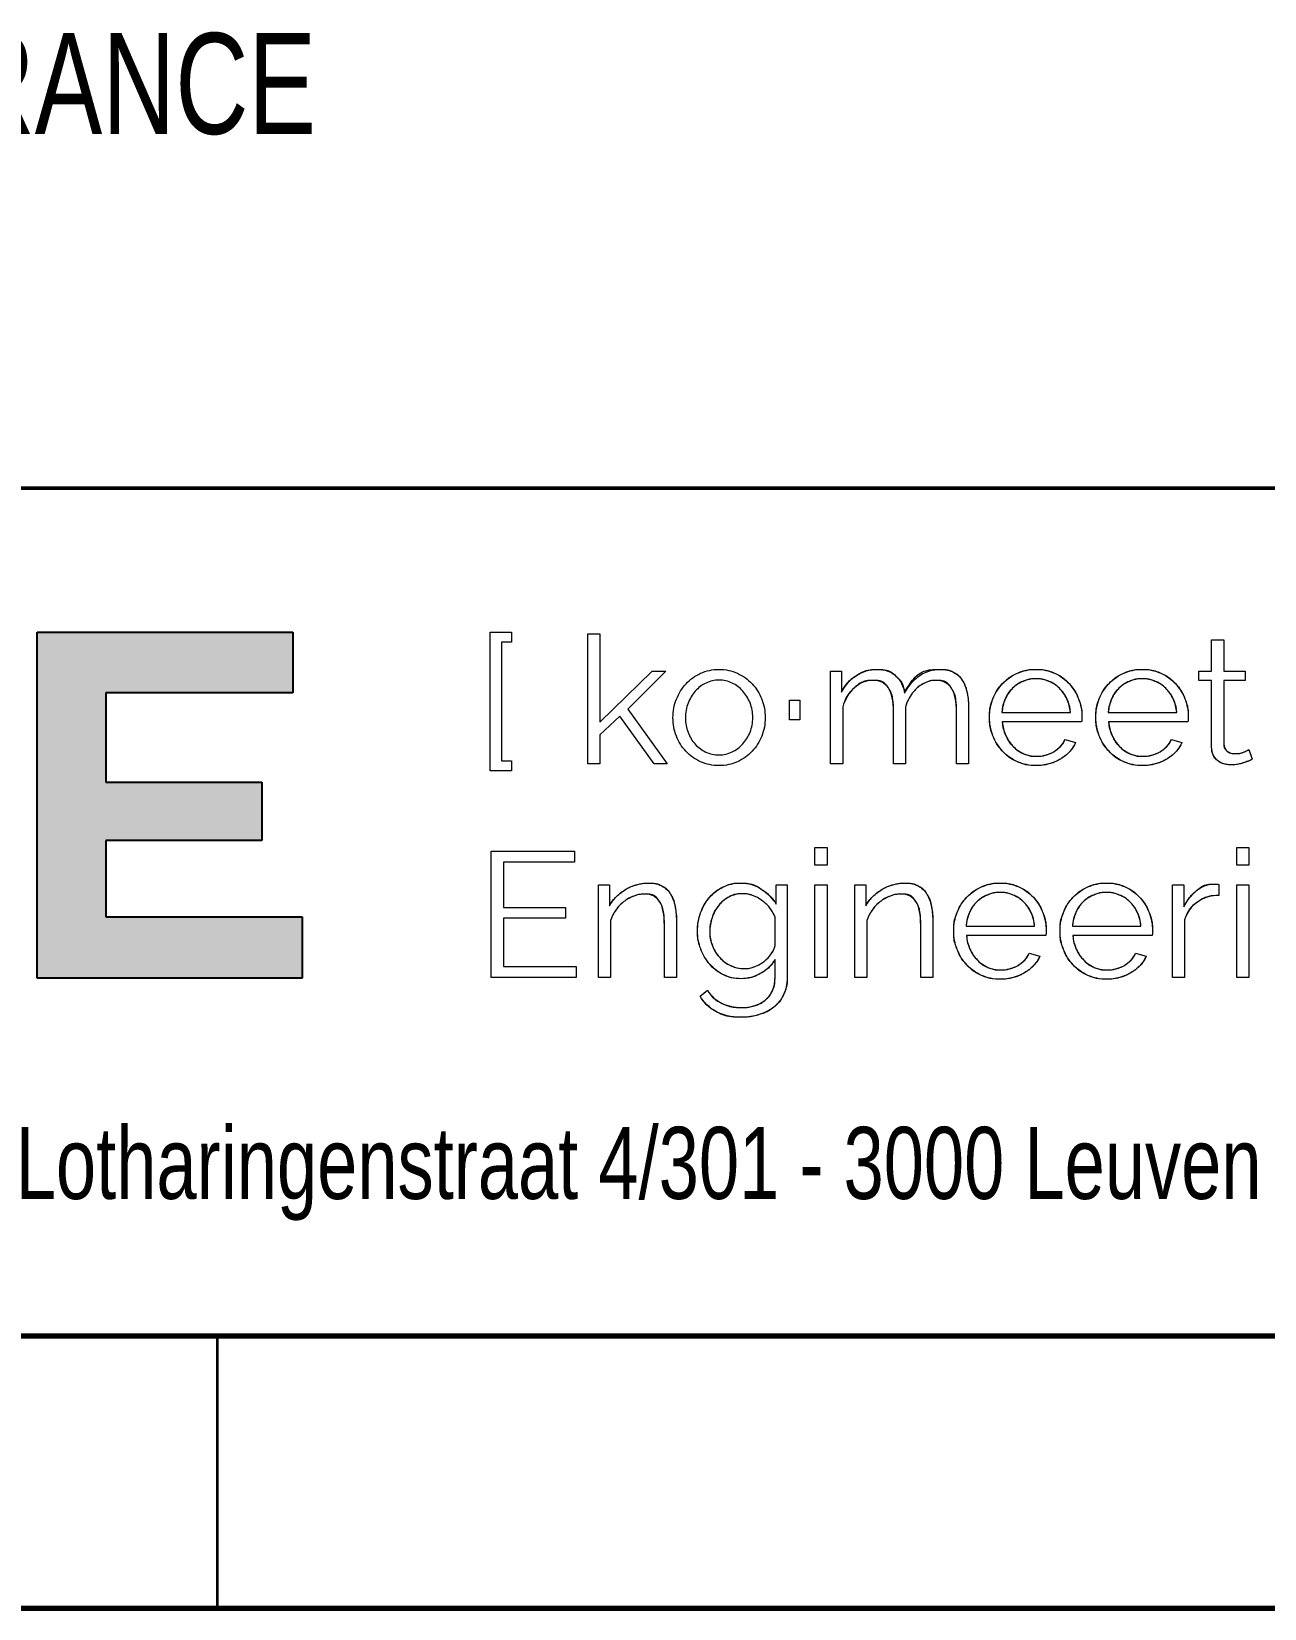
# Model space of a CAD drawing. Header units: millimetres. Extents: x 15 to 415, y 5 to 292.
# Drawn here: x 261.59 to 284.22, y 5 to 33.96 of the extents above; entities that cross this region are included whole.
import ezdxf

# ---------------------------------------------------------------- set-up
doc = ezdxf.new("R2010")
doc.units = ezdxf.units.MM
doc.layers.add('FORMAT', color=7, linetype='Continuous')
doc.layers.add('LOGO3', color=8, linetype='Continuous')
doc.styles.add('SLDTEXTSTYLE0', font='TXT', dxfattribs={"width": 0.75})

# ---------------------------------------------------------------- blocks, each defined once
blk = doc.blocks.new('logo tagline')
at = {"color": 250, "linetype": 'Continuous', "lineweight": 18, "true_color": 0x191924}
for p, q in [((0, 532), (0, 832)), ((0, 832), (45.8, 832)), ((0, 532), (0, 832)), ((0, 832), (45.8, 832)), ((45.8, 832), (45.8, 810.1)), ((45.8, 832), (45.8, 810.1)), ((210.8, 547.4), (210.8, 828.2)), ((210.8, 828.2), (237, 828.2)), ((210.8, 547.4), (210.8, 828.2)), ((210.8, 828.2), (237, 828.2)), ((237, 828.2), (237, 637.4)), ((237, 828.2), (237, 637.4)), ((45.8, 810.1), (24.6, 810.1)), ((24.6, 810.1), (24.6, 553.9)), ((45.8, 810.1), (24.6, 810.1)), ((24.6, 810.1), (24.6, 553.9)), ((1557.9, 747.8), (1557.9, 815.5)), ((1557.9, 815.5), (1584, 815.5)), ((1557.9, 747.8), (1557.9, 815.5)), ((1557.9, 815.5), (1584, 815.5)), ((1584, 815.5), (1584, 747.8)), ((1584, 815.5), (1584, 747.8)), ((237, 637.4), (349.7, 747.4)), ((237, 637.4), (349.7, 747.4)), ((379.3, 747.4), (297.4, 665.5)), ((379.3, 747.4), (297.4, 665.5)), ((349.7, 747.4), (379.3, 747.4)), ((349.7, 747.4), (379.3, 747.4)), ((735.1, 547.4), (735.1, 747.8)), ((735.1, 747.8), (758.9, 747.8)), ((735.1, 547.4), (735.1, 747.8)), ((735.1, 747.8), (758.9, 747.8)), ((758.9, 747.8), (758.9, 702.4)), ((758.9, 747.8), (758.9, 702.4)), ((1530.2, 727), (1530.2, 747.8)), ((1530.2, 747.8), (1557.9, 747.8)), ((1530.2, 727), (1530.2, 747.8)), ((1530.2, 747.8), (1557.9, 747.8)), ((1557.9, 727), (1530.2, 727)), ((1557.9, 727), (1530.2, 727)), ((1557.9, 583.5), (1557.9, 727)), ((1557.9, 583.5), (1557.9, 727)), ((1584, 747.8), (1630.2, 747.8)), ((1584, 747.8), (1630.2, 747.8)), ((1630.2, 727), (1584, 727)), ((1584, 727), (1584, 590.8)), ((1630.2, 727), (1584, 727)), ((1584, 727), (1584, 590.8)), ((1630.2, 747.8), (1630.2, 727)), ((1630.2, 747.8), (1630.2, 727)), ((646.6, 642), (646.6, 685.1)), ((646.6, 685.1), (668.9, 685.1)), ((646.6, 642), (646.6, 685.1)), ((646.6, 685.1), (668.9, 685.1)), ((668.9, 685.1), (668.9, 642)), ((668.9, 685.1), (668.9, 642)), ((280.1, 650.1), (237, 610.1)), ((280.1, 650.1), (237, 610.1)), ((353.9, 547.4), (280.1, 650.1)), ((353.9, 547.4), (280.1, 650.1)), ((297.4, 665.5), (382.4, 547.4)), ((297.4, 665.5), (382.4, 547.4)), ((761.2, 670.1), (761.2, 547.4)), ((761.2, 670.1), (761.2, 547.4)), ((870.9, 547.4), (870.9, 659.3)), ((870.9, 547.4), (870.9, 659.3)), ((897, 669.7), (897, 547.4)), ((897, 669.7), (897, 547.4)), ((1007, 547.4), (1007, 659.3)), ((1007, 547.4), (1007, 659.3)), ((1033.2, 664.7), (1033.2, 547.4)), ((1033.2, 664.7), (1033.2, 547.4)), ((1105.1, 658.2), (1252.8, 658.2)), ((1105.1, 658.2), (1252.8, 658.2)), ((1334.7, 658.2), (1482.5, 658.2)), ((1334.7, 658.2), (1482.5, 658.2)), ((668.9, 642), (646.6, 642)), ((668.9, 642), (646.6, 642)), ((1277.1, 638.1), (1105.9, 638.1)), ((1277.1, 638.1), (1105.9, 638.1)), ((1506.7, 638.1), (1335.5, 638.1)), ((1506.7, 638.1), (1335.5, 638.1)), ((237, 610.1), (237, 547.4)), ((237, 610.1), (237, 547.4)), ((1241.3, 599.7), (1264, 593.5)), ((1241.3, 599.7), (1264, 593.5)), ((1470.9, 599.7), (1493.6, 593.5)), ((1470.9, 599.7), (1493.6, 593.5)), ((24.6, 553.9), (45.8, 553.9)), ((24.6, 553.9), (45.8, 553.9)), ((45.8, 553.9), (45.8, 532)), ((45.8, 553.9), (45.8, 532)), ((237, 547.4), (210.8, 547.4)), ((237, 547.4), (210.8, 547.4)), ((382.4, 547.4), (353.9, 547.4)), ((382.4, 547.4), (353.9, 547.4)), ((761.2, 547.4), (735.1, 547.4)), ((761.2, 547.4), (735.1, 547.4)), ((897, 547.4), (870.9, 547.4)), ((897, 547.4), (870.9, 547.4)), ((1033.2, 547.4), (1007, 547.4)), ((1033.2, 547.4), (1007, 547.4)), ((1638.6, 578.1), (1645.5, 557)), ((1638.6, 578.1), (1645.5, 557)), ((45.8, 532), (0, 532)), ((45.8, 532), (0, 532)), ((2.3, 85.8), (2.3, 358.9)), ((2.3, 358.9), (182.3, 358.9)), ((2.3, 85.8), (2.3, 358.9)), ((2.3, 358.9), (182.3, 358.9)), ((182.3, 358.9), (182.3, 335)), ((182.3, 358.9), (182.3, 335)), ((701.3, 328.1), (701.3, 366.6)), ((701.3, 366.6), (727.4, 366.6)), ((701.3, 328.1), (701.3, 366.6)), ((701.3, 366.6), (727.4, 366.6)), ((727.4, 366.6), (727.4, 328.1)), ((727.4, 366.6), (727.4, 328.1)), ((1612.1, 328.1), (1612.1, 366.6)), ((1612.1, 366.6), (1638.3, 366.6)), ((1612.1, 328.1), (1612.1, 366.6)), ((1612.1, 366.6), (1638.3, 366.6)), ((1638.3, 366.6), (1638.3, 328.1)), ((1638.3, 366.6), (1638.3, 328.1)), ((182.3, 335), (28.8, 335)), ((28.8, 335), (28.8, 236.6)), ((182.3, 335), (28.8, 335)), ((28.8, 335), (28.8, 236.6)), ((727.4, 328.1), (701.3, 328.1)), ((727.4, 328.1), (701.3, 328.1)), ((1638.3, 328.1), (1612.1, 328.1)), ((1638.3, 328.1), (1612.1, 328.1)), ((233.9, 85.8), (233.9, 286.2)), ((233.9, 286.2), (257.7, 286.2)), ((233.9, 85.8), (233.9, 286.2)), ((233.9, 286.2), (257.7, 286.2)), ((257.7, 286.2), (257.7, 240.8)), ((257.7, 286.2), (257.7, 240.8)), ((617.8, 244.3), (617.8, 286.2)), ((617.8, 286.2), (641.2, 286.2)), ((617.8, 244.3), (617.8, 286.2)), ((617.8, 286.2), (641.2, 286.2)), ((641.2, 286.2), (641.2, 85)), ((641.2, 286.2), (641.2, 85)), ((701.3, 85.8), (701.3, 286.2)), ((701.3, 286.2), (727.4, 286.2)), ((701.3, 85.8), (701.3, 286.2)), ((701.3, 286.2), (727.4, 286.2)), ((727.4, 286.2), (727.4, 85.8)), ((727.4, 286.2), (727.4, 85.8)), ((787.4, 85.8), (787.4, 286.2)), ((787.4, 286.2), (811.3, 286.2)), ((787.4, 85.8), (787.4, 286.2)), ((787.4, 286.2), (811.3, 286.2)), ((811.3, 286.2), (811.3, 240.8)), ((811.3, 286.2), (811.3, 240.8)), ((1473.3, 85.8), (1473.3, 286.2)), ((1473.3, 286.2), (1497.9, 286.2)), ((1473.3, 85.8), (1473.3, 286.2)), ((1473.3, 286.2), (1497.9, 286.2)), ((1497.9, 286.2), (1497.9, 238.1)), ((1497.9, 286.2), (1497.9, 238.1)), ((1573.3, 286.9), (1573.3, 263.1)), ((1573.3, 286.9), (1573.3, 263.1)), ((1612.1, 85.8), (1612.1, 286.2)), ((1612.1, 286.2), (1638.3, 286.2)), ((1612.1, 85.8), (1612.1, 286.2)), ((1612.1, 286.2), (1638.3, 286.2)), ((1638.3, 286.2), (1638.3, 85.8)), ((1638.3, 286.2), (1638.3, 85.8)), ((28.8, 236.6), (162.7, 236.6)), ((28.8, 236.6), (162.7, 236.6)), ((162.7, 213.9), (28.8, 213.9)), ((28.8, 213.9), (28.8, 109.6)), ((162.7, 213.9), (28.8, 213.9)), ((28.8, 213.9), (28.8, 109.6)), ((162.7, 236.6), (162.7, 213.9)), ((162.7, 236.6), (162.7, 213.9)), ((260, 208.5), (260, 85.8)), ((260, 208.5), (260, 85.8)), ((615.1, 154.6), (615.1, 216.5)), ((615.1, 154.6), (615.1, 216.5)), ((813.6, 208.5), (813.6, 85.8)), ((813.6, 208.5), (813.6, 85.8)), ((1499.4, 210.4), (1499.4, 85.8)), ((1499.4, 210.4), (1499.4, 85.8)), ((376.2, 85.8), (376.2, 197.7)), ((376.2, 85.8), (376.2, 197.7)), ((402.4, 203.1), (402.4, 85.8)), ((402.4, 203.1), (402.4, 85.8)), ((929.7, 85.8), (929.7, 197.7)), ((929.7, 85.8), (929.7, 197.7)), ((955.9, 203.1), (955.9, 85.8)), ((955.9, 203.1), (955.9, 85.8)), ((1027.8, 196.6), (1175.5, 196.6)), ((1027.8, 196.6), (1175.5, 196.6)), ((1199.8, 176.6), (1028.6, 176.6)), ((1199.8, 176.6), (1028.6, 176.6)), ((1257.4, 196.6), (1405.2, 196.6)), ((1257.4, 196.6), (1405.2, 196.6)), ((1429.4, 176.6), (1258.2, 176.6)), ((1429.4, 176.6), (1258.2, 176.6)), ((1164, 138.1), (1186.7, 131.9)), ((1164, 138.1), (1186.7, 131.9)), ((1393.7, 138.1), (1416.3, 131.9)), ((1393.7, 138.1), (1416.3, 131.9)), ((28.8, 109.6), (185.8, 109.6)), ((28.8, 109.6), (185.8, 109.6)), ((185.8, 109.6), (185.8, 85.8)), ((185.8, 109.6), (185.8, 85.8)), ((615.1, 85), (615.1, 124.6)), ((615.1, 85), (615.1, 124.6)), ((185.8, 85.8), (2.3, 85.8)), ((185.8, 85.8), (2.3, 85.8)), ((260, 85.8), (233.9, 85.8)), ((260, 85.8), (233.9, 85.8)), ((402.4, 85.8), (376.2, 85.8)), ((402.4, 85.8), (376.2, 85.8)), ((727.4, 85.8), (701.3, 85.8)), ((727.4, 85.8), (701.3, 85.8)), ((813.6, 85.8), (787.4, 85.8)), ((813.6, 85.8), (787.4, 85.8)), ((955.9, 85.8), (929.7, 85.8)), ((955.9, 85.8), (929.7, 85.8)), ((1499.4, 85.8), (1473.3, 85.8)), ((1499.4, 85.8), (1473.3, 85.8)), ((1638.3, 85.8), (1612.1, 85.8)), ((1638.3, 85.8), (1612.1, 85.8)), ((453.1, 45.4), (469.3, 58.1)), ((453.1, 45.4), (469.3, 58.1))]:
    blk.add_line(p, q, dxfattribs=at)
for points, knots in [([(454.5, 742.8), (466.7, 748.4), (479.9, 751.3), (494.3, 751.3), (508.7, 751.3), (522, 748.4), (534.1, 742.8)], [7, 7, 7, 7, 8, 8, 8, 9, 9, 9, 9]), ([(454.5, 742.8), (466.7, 748.4), (479.9, 751.3), (494.3, 751.3), (508.7, 751.3), (522, 748.4), (534.1, 742.8)], [7, 7, 7, 7, 8, 8, 8, 9, 9, 9, 9]), ([(522.4, 721.8), (513.7, 726.1), (504.3, 728.2), (494.3, 728.2), (484.3, 728.2), (474.9, 726.1), (466.1, 721.8)], [11, 11, 11, 11, 12, 12, 12, 13, 13, 13, 13]), ([(522.4, 721.8), (513.7, 726.1), (504.3, 728.2), (494.3, 728.2), (484.3, 728.2), (474.9, 726.1), (466.1, 721.8)], [11, 11, 11, 11, 12, 12, 12, 13, 13, 13, 13]), ([(402, 607.4), (397.1, 619.9), (394.7, 633.2), (394.7, 647), (394.7, 661.1), (397.2, 674.4), (402.2, 687)], [3, 3, 3, 3, 4, 4, 4, 5, 5, 5, 5]), ([(402, 607.4), (397.1, 619.9), (394.7, 633.2), (394.7, 647), (394.7, 661.1), (397.2, 674.4), (402.2, 687)], [3, 3, 3, 3, 4, 4, 4, 5, 5, 5, 5]), ([(586.5, 687), (591.4, 674.4), (593.9, 661.1), (593.9, 647), (593.9, 633.2), (591.4, 619.9), (586.5, 607.4)], [11, 11, 11, 11, 12, 12, 12, 13, 13, 13, 13]), ([(586.5, 687), (591.4, 674.4), (593.9, 661.1), (593.9, 647), (593.9, 633.2), (591.4, 619.9), (586.5, 607.4)], [11, 11, 11, 11, 12, 12, 12, 13, 13, 13, 13]), ([(561.3, 615.9), (565.1, 625.6), (567, 636.1), (567, 647.4), (567, 658.4), (565.1, 668.9), (561.3, 678.7)], [7, 7, 7, 7, 8, 8, 8, 9, 9, 9, 9]), ([(561.3, 615.9), (565.1, 625.6), (567, 636.1), (567, 647.4), (567, 658.4), (565.1, 668.9), (561.3, 678.7)], [7, 7, 7, 7, 8, 8, 8, 9, 9, 9, 9]), ([(427.2, 615.3), (430.9, 605.7), (436, 597.2), (442.6, 589.9), (449.1, 582.6), (456.8, 576.9), (465.7, 572.8)], [1, 1, 1, 1, 2, 2, 2, 3, 3, 3, 3]), ([(427.2, 615.3), (430.9, 605.7), (436, 597.2), (442.6, 589.9), (449.1, 582.6), (456.8, 576.9), (465.7, 572.8)], [1, 1, 1, 1, 2, 2, 2, 3, 3, 3, 3]), ([(494.3, 543.5), (479.7, 543.5), (466.3, 546.3), (454.1, 551.8), (441.9, 557.3), (431.5, 564.8), (422.6, 574.3)], [0, 0, 0, 0, 1, 1, 1, 2, 2, 2, 2]), ([(494.3, 543.5), (479.7, 543.5), (466.3, 546.3), (454.1, 551.8), (441.9, 557.3), (431.5, 564.8), (422.6, 574.3)], [0, 0, 0, 0, 1, 1, 1, 2, 2, 2, 2]), ([(465.7, 572.8), (474.5, 568.7), (483.9, 566.6), (494, 566.6), (504, 566.6), (513.4, 568.7), (522.2, 572.9)], [3, 3, 3, 3, 4, 4, 4, 5, 5, 5, 5]), ([(465.7, 572.8), (474.5, 568.7), (483.9, 566.6), (494, 566.6), (504, 566.6), (513.4, 568.7), (522.2, 572.9)], [3, 3, 3, 3, 4, 4, 4, 5, 5, 5, 5])]:
    blk.add_open_spline(points, degree=3, knots=knots, dxfattribs=at)
for points in [[(758.9, 702.4), (767.1, 717.8), (777.9, 729.8), (791.2, 738.4), (804.5, 746.9), (819.3, 751.3), (835.4, 751.3), (852.4, 751.3), (866, 746.5), (876.3, 737), (886.5, 727.5), (892.6, 715.1), (894.7, 699.7), (913.4, 734.1), (939.3, 751.3), (972.4, 751.3), (983.4, 751.3), (992.9, 749.2), (1000.7, 745.1), (1008.5, 741), (1014.8, 735.2), (1019.5, 727.6), (1024.3, 720), (1027.7, 710.9), (1029.9, 700.3), (1032.1, 689.6), (1033.2, 677.8), (1033.2, 664.7)], [(791.2, 738.4), (804.5, 746.9), (819.3, 751.3), (835.4, 751.3)], [(835.4, 751.3), (852.4, 751.3), (866, 746.5), (876.3, 737)], [(894.7, 699.7), (913.4, 734.1), (939.3, 751.3), (972.4, 751.3)], [(972.4, 751.3), (983.4, 751.3), (992.9, 749.2), (1000.7, 745.1)], [(1179, 543.5), (1164.3, 543.5), (1150.9, 546.3), (1138.6, 551.8), (1126.3, 557.3), (1115.6, 564.9), (1106.6, 574.5), (1097.7, 584.1), (1090.7, 595.2), (1085.7, 607.8), (1080.7, 620.3), (1078.2, 633.8), (1078.2, 648.1), (1078.2, 662.3), (1080.7, 675.5), (1085.7, 688), (1090.7, 700.4), (1097.7, 711.3), (1106.6, 720.7), (1115.6, 730), (1126.2, 737.5), (1138.4, 743), (1150.5, 748.5), (1164, 751.3), (1178.6, 751.3), (1193.2, 751.3), (1206.6, 748.5), (1218.8, 743), (1231, 737.5), (1241.4, 730), (1250.1, 720.5), (1258.8, 711), (1265.6, 700.1), (1270.5, 687.8), (1275.4, 675.5), (1277.8, 662.4), (1277.8, 648.5), (1277.8, 646.5), (1277.8, 644.5), (1277.6, 642.4), (1277.5, 640.3), (1277.3, 638.9), (1277.1, 638.1)], [(1138.4, 743), (1150.5, 748.5), (1164, 751.3), (1178.6, 751.3)], [(1178.6, 751.3), (1193.2, 751.3), (1206.6, 748.5), (1218.8, 743)], [(1408.6, 543.5), (1394, 543.5), (1380.5, 546.3), (1368.2, 551.8), (1355.9, 557.3), (1345.3, 564.9), (1336.3, 574.5), (1327.3, 584.1), (1320.3, 595.2), (1315.3, 607.8), (1310.3, 620.3), (1307.8, 633.8), (1307.8, 648.1), (1307.8, 662.3), (1310.3, 675.5), (1315.3, 688), (1320.3, 700.4), (1327.3, 711.3), (1336.3, 720.7), (1345.3, 730), (1355.8, 737.5), (1368, 743), (1380.2, 748.5), (1393.6, 751.3), (1408.2, 751.3), (1422.8, 751.3), (1436.2, 748.5), (1448.4, 743), (1460.6, 737.5), (1471, 730), (1479.8, 720.5), (1488.5, 711), (1495.3, 700.1), (1500.2, 687.8), (1505, 675.5), (1507.5, 662.4), (1507.5, 648.5), (1507.5, 646.5), (1507.4, 644.5), (1507.3, 642.4), (1507.1, 640.3), (1506.9, 638.9), (1506.7, 638.1)], [(1368, 743), (1380.2, 748.5), (1393.6, 751.3), (1408.2, 751.3)], [(1408.2, 751.3), (1422.8, 751.3), (1436.2, 748.5), (1448.4, 743)], [(402.2, 687), (407.2, 699.6), (414.1, 710.6), (423, 720.1)], [(402.2, 687), (407.2, 699.6), (414.1, 710.6), (423, 720.1)], [(423, 720.1), (431.8, 729.6), (442.3, 737.1), (454.5, 742.8)], [(423, 720.1), (431.8, 729.6), (442.3, 737.1), (454.5, 742.8)], [(466.1, 721.8), (457.2, 717.6), (449.5, 711.8), (443, 704.3)], [(466.1, 721.8), (457.2, 717.6), (449.5, 711.8), (443, 704.3)], [(545.5, 704.5), (538.8, 711.8), (531.1, 717.6), (522.4, 721.8)], [(545.5, 704.5), (538.8, 711.8), (531.1, 717.6), (522.4, 721.8)], [(534.1, 742.8), (546.3, 737.1), (556.8, 729.6), (565.7, 720.1)], [(534.1, 742.8), (546.3, 737.1), (556.8, 729.6), (565.7, 720.1)], [(565.7, 720.1), (574.6, 710.6), (581.4, 699.6), (586.5, 687)], [(565.7, 720.1), (574.6, 710.6), (581.4, 699.6), (586.5, 687)], [(758.9, 702.4), (767.1, 717.8), (777.9, 729.8), (791.2, 738.4)], [(870.9, 659.3), (870.9, 683.2), (867.2, 700.5), (860.1, 711.2), (852.9, 722), (841.9, 727.4), (827, 727.4), (811.9, 727.4), (798.4, 722.1), (786.6, 711.6), (774.8, 701.1), (766.4, 687.3), (761.2, 670.1)], [(827, 727.4), (811.9, 727.4), (798.4, 722.1), (786.6, 711.6)], [(860.1, 711.2), (852.9, 722), (841.9, 727.4), (827, 727.4)], [(876.3, 737), (886.5, 727.5), (892.6, 715.1), (894.7, 699.7)], [(1007, 659.3), (1007, 682.7), (1003.4, 699.8), (996.1, 710.9), (988.8, 721.9), (977.7, 727.4), (962.8, 727.4), (955.1, 727.4), (947.8, 726), (941.1, 723.2), (934.3, 720.4), (928, 716.4), (922.2, 711.2), (916.4, 706.1), (911.4, 700), (907, 693), (902.7, 685.9), (899.3, 678.2), (897, 669.7)], [(941.1, 723.2), (934.3, 720.4), (928, 716.4), (922.2, 711.2)], [(962.8, 727.4), (955.1, 727.4), (947.8, 726), (941.1, 723.2)], [(996.1, 710.9), (988.8, 721.9), (977.7, 727.4), (962.8, 727.4)], [(1000.7, 745.1), (1008.5, 741), (1014.8, 735.2), (1019.5, 727.6)], [(1019.5, 727.6), (1024.3, 720), (1027.7, 710.9), (1029.9, 700.3)], [(1085.7, 688), (1090.7, 700.4), (1097.7, 711.3), (1106.6, 720.7)], [(1252.8, 658.2), (1252.1, 668.9), (1249.6, 678.7), (1245.3, 687.6), (1241.1, 696.4), (1235.7, 704.1), (1229.2, 710.5), (1222.6, 716.9), (1215, 721.9), (1206.3, 725.5), (1197.5, 729.1), (1188.3, 730.9), (1178.6, 730.9), (1168.8, 730.9), (1159.6, 729.1), (1150.9, 725.5), (1142.2, 721.9), (1134.5, 716.9), (1128, 710.5), (1121.4, 704.1), (1116.2, 696.4), (1112.2, 687.4), (1108.2, 678.4), (1105.9, 668.7), (1105.1, 658.2)], [(1106.6, 720.7), (1115.6, 730), (1126.2, 737.5), (1138.4, 743)], [(1150.9, 725.5), (1142.2, 721.9), (1134.5, 716.9), (1128, 710.5)], [(1178.6, 730.9), (1168.8, 730.9), (1159.6, 729.1), (1150.9, 725.5)], [(1206.3, 725.5), (1197.5, 729.1), (1188.3, 730.9), (1178.6, 730.9)], [(1229.2, 710.5), (1222.6, 716.9), (1215, 721.9), (1206.3, 725.5)], [(1218.8, 743), (1231, 737.5), (1241.4, 730), (1250.1, 720.5)], [(1250.1, 720.5), (1258.8, 711), (1265.6, 700.1), (1270.5, 687.8)], [(1315.3, 688), (1320.3, 700.4), (1327.3, 711.3), (1336.3, 720.7)], [(1482.5, 658.2), (1481.7, 668.9), (1479.2, 678.7), (1475, 687.6), (1470.7, 696.4), (1465.3, 704.1), (1458.8, 710.5), (1452.3, 716.9), (1444.6, 721.9), (1435.9, 725.5), (1427.2, 729.1), (1418, 730.9), (1408.2, 730.9), (1398.5, 730.9), (1389.2, 729.1), (1380.5, 725.5), (1371.8, 721.9), (1364.2, 716.9), (1357.6, 710.5), (1351.1, 704.1), (1345.8, 696.4), (1341.9, 687.4), (1337.9, 678.4), (1335.5, 668.7), (1334.7, 658.2)], [(1336.3, 720.7), (1345.3, 730), (1355.8, 737.5), (1368, 743)], [(1380.5, 725.5), (1371.8, 721.9), (1364.2, 716.9), (1357.6, 710.5)], [(1408.2, 730.9), (1398.5, 730.9), (1389.2, 729.1), (1380.5, 725.5)], [(1435.9, 725.5), (1427.2, 729.1), (1418, 730.9), (1408.2, 730.9)], [(1458.8, 710.5), (1452.3, 716.9), (1444.6, 721.9), (1435.9, 725.5)], [(1448.4, 743), (1460.6, 737.5), (1471, 730), (1479.8, 720.5)], [(1479.8, 720.5), (1488.5, 711), (1495.3, 700.1), (1500.2, 687.8)], [(443, 704.3), (436.4, 696.9), (431.3, 688.2), (427.4, 678.4)], [(443, 704.3), (436.4, 696.9), (431.3, 688.2), (427.4, 678.4)], [(561.3, 678.7), (557.4, 688.6), (552.2, 697.2), (545.5, 704.5)], [(561.3, 678.7), (557.4, 688.6), (552.2, 697.2), (545.5, 704.5)], [(786.6, 711.6), (774.8, 701.1), (766.4, 687.3), (761.2, 670.1)], [(870.9, 659.3), (870.9, 683.2), (867.2, 700.5), (860.1, 711.2)], [(907, 693), (902.7, 685.9), (899.3, 678.2), (897, 669.7)], [(922.2, 711.2), (916.4, 706.1), (911.4, 700), (907, 693)], [(1007, 659.3), (1007, 682.7), (1003.4, 699.8), (996.1, 710.9)], [(1029.9, 700.3), (1032.1, 689.6), (1033.2, 677.8), (1033.2, 664.7)], [(1078.2, 648.1), (1078.2, 662.3), (1080.7, 675.5), (1085.7, 688)], [(1112.2, 687.4), (1108.2, 678.4), (1105.9, 668.7), (1105.1, 658.2)], [(1128, 710.5), (1121.4, 704.1), (1116.2, 696.4), (1112.2, 687.4)], [(1245.3, 687.6), (1241.1, 696.4), (1235.7, 704.1), (1229.2, 710.5)], [(1252.8, 658.2), (1252.1, 668.9), (1249.6, 678.7), (1245.3, 687.6)], [(1270.5, 687.8), (1275.4, 675.5), (1277.8, 662.4), (1277.8, 648.5)], [(1307.8, 648.1), (1307.8, 662.3), (1310.3, 675.5), (1315.3, 688)], [(1341.9, 687.4), (1337.9, 678.4), (1335.5, 668.7), (1334.7, 658.2)], [(1357.6, 710.5), (1351.1, 704.1), (1345.8, 696.4), (1341.9, 687.4)], [(1475, 687.6), (1470.7, 696.4), (1465.3, 704.1), (1458.8, 710.5)], [(1482.5, 658.2), (1481.7, 668.9), (1479.2, 678.7), (1475, 687.6)], [(1500.2, 687.8), (1505, 675.5), (1507.5, 662.4), (1507.5, 648.5)], [(427.4, 678.4), (423.5, 668.5), (421.6, 657.9), (421.6, 646.6)], [(427.4, 678.4), (423.5, 668.5), (421.6, 657.9), (421.6, 646.6)], [(1085.7, 607.8), (1080.7, 620.3), (1078.2, 633.8), (1078.2, 648.1)], [(1277.8, 648.5), (1277.8, 646.5), (1277.8, 644.5), (1277.6, 642.4)], [(1315.3, 607.8), (1310.3, 620.3), (1307.8, 633.8), (1307.8, 648.1)], [(1507.5, 648.5), (1507.5, 646.5), (1507.4, 644.5), (1507.3, 642.4)], [(421.6, 646.6), (421.6, 635.3), (423.5, 624.9), (427.2, 615.3)], [(421.6, 646.6), (421.6, 635.3), (423.5, 624.9), (427.2, 615.3)], [(545.5, 590.3), (552.2, 597.6), (557.4, 606.1), (561.3, 615.9)], [(545.5, 590.3), (552.2, 597.6), (557.4, 606.1), (561.3, 615.9)], [(1105.9, 638.1), (1106.6, 627.4), (1109.1, 617.4), (1113.4, 608.4)], [(1105.9, 638.1), (1106.6, 627.4), (1109.1, 617.4), (1113.4, 608.4), (1117.6, 599.2), (1123, 591.3), (1129.5, 584.7), (1136.1, 578), (1143.6, 572.8), (1152.3, 569.1), (1160.8, 565.4), (1170, 563.5), (1179.7, 563.5), (1186.4, 563.5), (1193, 564.4), (1199.4, 566.2), (1205.8, 568), (1211.7, 570.5), (1217.1, 573.5), (1222.4, 576.6), (1227.2, 580.4), (1231.5, 584.9), (1235.7, 589.4), (1239, 594.3), (1241.3, 599.7)], [(1277.6, 642.4), (1277.5, 640.3), (1277.3, 638.9), (1277.1, 638.1)], [(1335.5, 638.1), (1336.3, 627.4), (1338.8, 617.4), (1343, 608.4)], [(1335.5, 638.1), (1336.3, 627.4), (1338.8, 617.4), (1343, 608.4), (1347.2, 599.2), (1352.6, 591.3), (1359.1, 584.7), (1365.7, 578), (1373.3, 572.8), (1381.9, 569.1), (1390.5, 565.4), (1399.6, 563.5), (1409.4, 563.5), (1416, 563.5), (1422.6, 564.4), (1429, 566.2), (1435.4, 568), (1441.3, 570.5), (1446.7, 573.5), (1452.1, 576.6), (1456.9, 580.4), (1461.1, 584.9), (1465.3, 589.4), (1468.6, 594.3), (1470.9, 599.7)], [(1507.3, 642.4), (1507.1, 640.3), (1506.9, 638.9), (1506.7, 638.1)], [(422.6, 574.3), (413.7, 583.8), (406.9, 594.8), (402, 607.4)], [(422.6, 574.3), (413.7, 583.8), (406.9, 594.8), (402, 607.4)], [(522.2, 572.9), (531.1, 577.2), (538.8, 583), (545.5, 590.3)], [(522.2, 572.9), (531.1, 577.2), (538.8, 583), (545.5, 590.3)], [(586.5, 607.4), (581.4, 594.8), (574.6, 583.8), (565.7, 574.3)], [(586.5, 607.4), (581.4, 594.8), (574.6, 583.8), (565.7, 574.3)], [(1106.6, 574.5), (1097.7, 584.1), (1090.7, 595.2), (1085.7, 607.8)], [(1113.4, 608.4), (1117.6, 599.2), (1123, 591.3), (1129.5, 584.7)], [(1129.5, 584.7), (1136.1, 578), (1143.6, 572.8), (1152.3, 569.1)], [(1264, 593.5), (1260.9, 586.1), (1256.5, 579.4), (1250.9, 573.4), (1245.3, 567.3), (1238.7, 562), (1231.3, 557.6), (1223.8, 553.1), (1215.6, 549.6), (1206.7, 547.2), (1197.7, 544.8), (1188.5, 543.5), (1179, 543.5)], [(1217.1, 573.5), (1222.4, 576.6), (1227.2, 580.4), (1231.5, 584.9)], [(1231.5, 584.9), (1235.7, 589.4), (1239, 594.3), (1241.3, 599.7)], [(1264, 593.5), (1260.9, 586.1), (1256.5, 579.4), (1250.9, 573.4)], [(1336.3, 574.5), (1327.3, 584.1), (1320.3, 595.2), (1315.3, 607.8)], [(1343, 608.4), (1347.2, 599.2), (1352.6, 591.3), (1359.1, 584.7)], [(1359.1, 584.7), (1365.7, 578), (1373.3, 572.8), (1381.9, 569.1)], [(1493.6, 593.5), (1490.5, 586.1), (1486.2, 579.4), (1480.5, 573.4), (1474.9, 567.3), (1468.3, 562), (1460.9, 557.6), (1453.5, 553.1), (1445.3, 549.6), (1436.3, 547.2), (1427.3, 544.8), (1418.1, 543.5), (1408.6, 543.5)], [(1446.7, 573.5), (1452.1, 576.6), (1456.9, 580.4), (1461.1, 584.9)], [(1461.1, 584.9), (1465.3, 589.4), (1468.6, 594.3), (1470.9, 599.7)], [(1493.6, 593.5), (1490.5, 586.1), (1486.2, 579.4), (1480.5, 573.4)], [(1561.3, 566.6), (1559, 571.5), (1557.9, 577.1), (1557.9, 583.5)], [(1645.5, 557), (1644, 556.2), (1641.8, 555.2), (1638.8, 553.9), (1635.9, 552.6), (1632.5, 551.4), (1628.6, 550.1), (1624.8, 548.8), (1620.4, 547.6), (1615.6, 546.6), (1610.7, 545.6), (1605.6, 545.1), (1600.2, 545.1), (1594.5, 545.1), (1589.2, 545.9), (1584, 547.4), (1578.9, 548.9), (1574.4, 551.3), (1570.6, 554.5), (1566.7, 557.7), (1563.6, 561.7), (1561.3, 566.6), (1559, 571.5), (1557.9, 577.1), (1557.9, 583.5)], [(1584, 590.8), (1584.5, 583.4), (1587.1, 577.9), (1591.7, 574.5)], [(1584, 590.8), (1584.5, 583.4), (1587.1, 577.9), (1591.7, 574.5), (1596.3, 571.1), (1601.8, 569.3), (1608.2, 569.3), (1615.7, 569.3), (1622.2, 570.5), (1627.9, 572.9), (1633.5, 575.4), (1637.1, 577.1), (1638.6, 578.1)], [(534.1, 551.8), (522, 546.3), (508.7, 543.5), (494.3, 543.5)], [(534.1, 551.8), (522, 546.3), (508.7, 543.5), (494.3, 543.5)], [(565.7, 574.3), (556.8, 564.8), (546.3, 557.3), (534.1, 551.8)], [(565.7, 574.3), (556.8, 564.8), (546.3, 557.3), (534.1, 551.8)], [(1138.6, 551.8), (1126.3, 557.3), (1115.6, 564.9), (1106.6, 574.5)], [(1179, 543.5), (1164.3, 543.5), (1150.9, 546.3), (1138.6, 551.8)], [(1152.3, 569.1), (1160.8, 565.4), (1170, 563.5), (1179.7, 563.5)], [(1206.7, 547.2), (1197.7, 544.8), (1188.5, 543.5), (1179, 543.5)], [(1179.7, 563.5), (1186.4, 563.5), (1193, 564.4), (1199.4, 566.2)], [(1199.4, 566.2), (1205.8, 568), (1211.7, 570.5), (1217.1, 573.5)], [(1231.3, 557.6), (1223.8, 553.1), (1215.6, 549.6), (1206.7, 547.2)], [(1250.9, 573.4), (1245.3, 567.3), (1238.7, 562), (1231.3, 557.6)], [(1368.2, 551.8), (1355.9, 557.3), (1345.3, 564.9), (1336.3, 574.5)], [(1408.6, 543.5), (1394, 543.5), (1380.5, 546.3), (1368.2, 551.8)], [(1381.9, 569.1), (1390.5, 565.4), (1399.6, 563.5), (1409.4, 563.5)], [(1436.3, 547.2), (1427.3, 544.8), (1418.1, 543.5), (1408.6, 543.5)], [(1409.4, 563.5), (1416, 563.5), (1422.6, 564.4), (1429, 566.2)], [(1429, 566.2), (1435.4, 568), (1441.3, 570.5), (1446.7, 573.5)], [(1460.9, 557.6), (1453.5, 553.1), (1445.3, 549.6), (1436.3, 547.2)], [(1480.5, 573.4), (1474.9, 567.3), (1468.3, 562), (1460.9, 557.6)], [(1570.6, 554.5), (1566.7, 557.7), (1563.6, 561.7), (1561.3, 566.6)], [(1584, 547.4), (1578.9, 548.9), (1574.4, 551.3), (1570.6, 554.5)], [(1600.2, 545.1), (1594.5, 545.1), (1589.2, 545.9), (1584, 547.4)], [(1591.7, 574.5), (1596.3, 571.1), (1601.8, 569.3), (1608.2, 569.3)], [(1615.6, 546.6), (1610.7, 545.6), (1605.6, 545.1), (1600.2, 545.1)], [(1608.2, 569.3), (1615.7, 569.3), (1622.2, 570.5), (1627.9, 572.9)], [(1628.6, 550.1), (1624.8, 548.8), (1620.4, 547.6), (1615.6, 546.6)], [(1627.9, 572.9), (1633.5, 575.4), (1637.1, 577.1), (1638.6, 578.1)], [(1638.8, 553.9), (1635.9, 552.6), (1632.5, 551.4), (1628.6, 550.1)], [(1645.5, 557), (1644, 556.2), (1641.8, 555.2), (1638.8, 553.9)], [(257.7, 240.8), (261.8, 248), (266.9, 254.6), (272.9, 260.6), (279, 266.6), (285.7, 271.8), (293.1, 276.2), (300.6, 280.5), (308.4, 283.9), (316.8, 286.2), (325.1, 288.5), (333.7, 289.7), (342.7, 289.7), (354, 289.7), (363.5, 287.6), (371, 283.5), (378.6, 279.4), (384.7, 273.6), (389.3, 266.2), (393.9, 258.8), (397.2, 249.6), (399.3, 238.9), (401.3, 228.1), (402.4, 216.2), (402.4, 203.1)], [(272.9, 260.6), (279, 266.6), (285.7, 271.8), (293.1, 276.2)], [(293.1, 276.2), (300.6, 280.5), (308.4, 283.9), (316.8, 286.2)], [(316.8, 286.2), (325.1, 288.5), (333.7, 289.7), (342.7, 289.7)], [(342.7, 289.7), (354, 289.7), (363.5, 287.6), (371, 283.5)], [(371, 283.5), (378.6, 279.4), (384.7, 273.6), (389.3, 266.2)], [(541.6, 83.1), (527.8, 83.1), (515.1, 86), (503.7, 91.7), (492.3, 97.5), (482.4, 105.1), (474.1, 114.6), (465.8, 124.1), (459.3, 135), (454.7, 147.3), (450.1, 159.6), (447.7, 172.3), (447.7, 185.4), (447.7, 199.3), (450, 212.5), (454.5, 225.2), (459, 237.9), (465.3, 249), (473.5, 258.5), (481.7, 268), (491.5, 275.6), (502.9, 281.2), (514.4, 286.8), (527, 289.7), (540.8, 289.7), (558, 289.7), (572.9, 285.4), (585.5, 276.8), (598, 268.2), (608.8, 257.3), (617.8, 244.3)], [(473.5, 258.5), (481.7, 268), (491.5, 275.6), (502.9, 281.2)], [(502.9, 281.2), (514.4, 286.8), (527, 289.7), (540.8, 289.7)], [(540.8, 289.7), (558, 289.7), (572.9, 285.4), (585.5, 276.8)], [(585.5, 276.8), (598, 268.2), (608.8, 257.3), (617.8, 244.3)], [(811.3, 240.8), (815.4, 248), (820.4, 254.6), (826.5, 260.6), (832.5, 266.6), (839.2, 271.8), (846.7, 276.2), (854.1, 280.5), (862, 283.9), (870.3, 286.2), (878.7, 288.5), (887.3, 289.7), (896.3, 289.7), (907.6, 289.7), (917, 287.6), (924.5, 283.5), (932.1, 279.4), (938.2, 273.6), (942.8, 266.2), (947.4, 258.8), (950.8, 249.6), (952.8, 238.9), (954.9, 228.1), (955.9, 216.2), (955.9, 203.1)], [(826.5, 260.6), (832.5, 266.6), (839.2, 271.8), (846.7, 276.2)], [(846.7, 276.2), (854.1, 280.5), (862, 283.9), (870.3, 286.2)], [(870.3, 286.2), (878.7, 288.5), (887.3, 289.7), (896.3, 289.7)], [(896.3, 289.7), (907.6, 289.7), (917, 287.6), (924.5, 283.5)], [(924.5, 283.5), (932.1, 279.4), (938.2, 273.6), (942.8, 266.2)], [(1101.7, 81.9), (1087.1, 81.9), (1073.6, 84.7), (1061.3, 90.2), (1049, 95.7), (1038.3, 103.3), (1029.4, 112.9), (1020.4, 122.5), (1013.4, 133.6), (1008.4, 146.2), (1003.4, 158.7), (1000.9, 172.2), (1000.9, 186.6), (1000.9, 200.6), (1003.4, 213.9), (1008.4, 226.4), (1013.4, 238.8), (1020.4, 249.7), (1029.4, 259.1), (1038.3, 268.4), (1048.9, 275.9), (1061.1, 281.4), (1073.3, 286.9), (1086.7, 289.7), (1101.3, 289.7), (1115.9, 289.7), (1129.3, 286.9), (1141.5, 281.4), (1153.7, 275.9), (1164.1, 268.4), (1172.9, 258.9), (1181.6, 249.4), (1188.4, 238.5), (1193.3, 226.2), (1198.1, 213.9), (1200.6, 200.8), (1200.6, 187), (1200.6, 184.9), (1200.5, 182.8), (1200.4, 180.8), (1200.2, 178.7), (1200, 177.3), (1199.8, 176.6)], [(1029.4, 259.1), (1038.3, 268.4), (1048.9, 275.9), (1061.1, 281.4)], [(1061.1, 281.4), (1073.3, 286.9), (1086.7, 289.7), (1101.3, 289.7)], [(1101.3, 289.7), (1115.9, 289.7), (1129.3, 286.9), (1141.5, 281.4)], [(1141.5, 281.4), (1153.7, 275.9), (1164.1, 268.4), (1172.9, 258.9)], [(1331.3, 81.9), (1316.7, 81.9), (1303.2, 84.7), (1290.9, 90.2), (1278.6, 95.7), (1268, 103.3), (1259, 112.9), (1250, 122.5), (1243, 133.6), (1238, 146.2), (1233, 158.7), (1230.5, 172.2), (1230.5, 186.6), (1230.5, 200.6), (1233, 213.9), (1238, 226.4), (1243, 238.8), (1250, 249.7), (1259, 259.1), (1268, 268.4), (1278.6, 275.9), (1290.7, 281.4), (1302.9, 286.9), (1316.3, 289.7), (1330.9, 289.7), (1345.6, 289.7), (1358.9, 286.9), (1371.1, 281.4), (1383.3, 275.9), (1393.8, 268.4), (1402.5, 258.9), (1411.2, 249.4), (1418, 238.5), (1422.9, 226.2), (1427.8, 213.9), (1430.2, 200.8), (1430.2, 187), (1430.2, 184.9), (1430.1, 182.8), (1430, 180.8), (1429.9, 178.7), (1429.7, 177.3), (1429.4, 176.6)], [(1259, 259.1), (1268, 268.4), (1278.6, 275.9), (1290.7, 281.4)], [(1290.7, 281.4), (1302.9, 286.9), (1316.3, 289.7), (1330.9, 289.7)], [(1330.9, 289.7), (1345.6, 289.7), (1358.9, 286.9), (1371.1, 281.4)], [(1371.1, 281.4), (1383.3, 275.9), (1393.8, 268.4), (1402.5, 258.9)], [(1497.9, 238.1), (1504.8, 252.2), (1513.9, 263.9), (1525.2, 273.3), (1536.5, 282.7), (1548.7, 287.4), (1561.7, 287.4), (1564, 287.4), (1566.2, 287.4), (1568.3, 287.4), (1570.3, 287.4), (1572, 287.2), (1573.3, 286.9)], [(1497.9, 238.1), (1504.8, 252.2), (1513.9, 263.9), (1525.2, 273.3)], [(1525.2, 273.3), (1536.5, 282.7), (1548.7, 287.4), (1561.7, 287.4)], [(1561.7, 287.4), (1564, 287.4), (1566.2, 287.4), (1568.3, 287.4)], [(1568.3, 287.4), (1570.3, 287.4), (1572, 287.2), (1573.3, 286.9)], [(257.7, 240.8), (261.8, 248), (266.9, 254.6), (272.9, 260.6)], [(376.2, 197.7), (376.2, 221.6), (372.7, 238.9), (365.8, 249.6), (358.9, 260.4), (348.1, 265.8), (333.5, 265.8), (325.8, 265.8), (318.1, 264.4), (310.4, 261.6), (302.7, 258.8), (295.5, 254.8), (288.9, 249.6), (282.2, 244.5), (276.4, 238.4), (271.4, 231.4), (266.4, 224.3), (262.6, 216.7), (260, 208.5)], [(288.9, 249.6), (282.2, 244.5), (276.4, 238.4), (271.4, 231.4)], [(310.4, 261.6), (302.7, 258.8), (295.5, 254.8), (288.9, 249.6)], [(333.5, 265.8), (325.8, 265.8), (318.1, 264.4), (310.4, 261.6)], [(365.8, 249.6), (358.9, 260.4), (348.1, 265.8), (333.5, 265.8)], [(376.2, 197.7), (376.2, 221.6), (372.7, 238.9), (365.8, 249.6)], [(389.3, 266.2), (393.9, 258.8), (397.2, 249.6), (399.3, 238.9)], [(399.3, 238.9), (401.3, 228.1), (402.4, 216.2), (402.4, 203.1)], [(454.5, 225.2), (459, 237.9), (465.3, 249), (473.5, 258.5)], [(615.1, 216.5), (612.2, 223.7), (608.3, 230.4), (603.3, 236.6), (598.4, 242.7), (592.8, 248), (586.6, 252.3), (580.5, 256.7), (573.9, 260.2), (566.8, 262.7), (559.7, 265.3), (552.6, 266.6), (545.5, 266.6), (534.1, 266.6), (524.2, 264.2), (515.5, 259.5), (506.7, 254.7), (499.3, 248.5), (493.1, 240.8), (487, 233.1), (482.3, 224.4), (479.1, 214.7), (475.9, 204.9), (474.3, 195), (474.3, 185), (474.3, 174.3), (476.2, 164), (480, 154.2), (483.9, 144.5), (489.2, 136), (495.8, 128.7), (502.5, 121.4), (510.4, 115.6), (519.5, 111.3), (528.6, 107.1), (538.4, 105), (548.9, 105)], [(493.1, 240.8), (487, 233.1), (482.3, 224.4), (479.1, 214.7)], [(515.5, 259.5), (506.7, 254.7), (499.3, 248.5), (493.1, 240.8)], [(545.5, 266.6), (534.1, 266.6), (524.2, 264.2), (515.5, 259.5)], [(566.8, 262.7), (559.7, 265.3), (552.6, 266.6), (545.5, 266.6)], [(586.6, 252.3), (580.5, 256.7), (573.9, 260.2), (566.8, 262.7)], [(603.3, 236.6), (598.4, 242.7), (592.8, 248), (586.6, 252.3)], [(811.3, 240.8), (815.4, 248), (820.4, 254.6), (826.5, 260.6)], [(929.7, 197.7), (929.7, 221.6), (926.3, 238.9), (919.4, 249.6), (912.4, 260.4), (901.7, 265.8), (887, 265.8), (879.4, 265.8), (871.6, 264.4), (864, 261.6), (856.3, 258.8), (849.1, 254.8), (842.4, 249.6), (835.7, 244.5), (829.9, 238.4), (824.9, 231.4), (819.9, 224.3), (816.1, 216.7), (813.6, 208.5)], [(842.4, 249.6), (835.7, 244.5), (829.9, 238.4), (824.9, 231.4)], [(864, 261.6), (856.3, 258.8), (849.1, 254.8), (842.4, 249.6)], [(887, 265.8), (879.4, 265.8), (871.6, 264.4), (864, 261.6)], [(919.4, 249.6), (912.4, 260.4), (901.7, 265.8), (887, 265.8)], [(929.7, 197.7), (929.7, 221.6), (926.3, 238.9), (919.4, 249.6)], [(942.8, 266.2), (947.4, 258.8), (950.8, 249.6), (952.8, 238.9)], [(952.8, 238.9), (954.9, 228.1), (955.9, 216.2), (955.9, 203.1)], [(1008.4, 226.4), (1013.4, 238.8), (1020.4, 249.7), (1029.4, 259.1)], [(1175.5, 196.6), (1174.8, 207.3), (1172.3, 217.1), (1168.1, 226), (1163.8, 234.8), (1158.4, 242.5), (1151.9, 248.9), (1145.3, 255.3), (1137.7, 260.3), (1129, 263.9), (1120.3, 267.5), (1111.1, 269.3), (1101.3, 269.3), (1091.6, 269.3), (1082.3, 267.5), (1073.6, 263.9), (1064.9, 260.3), (1057.2, 255.3), (1050.7, 248.9), (1044.2, 242.5), (1038.9, 234.8), (1035, 225.8), (1031, 216.8), (1028.6, 207.1), (1027.8, 196.6)], [(1050.7, 248.9), (1044.2, 242.5), (1038.9, 234.8), (1035, 225.8)], [(1073.6, 263.9), (1064.9, 260.3), (1057.2, 255.3), (1050.7, 248.9)], [(1101.3, 269.3), (1091.6, 269.3), (1082.3, 267.5), (1073.6, 263.9)], [(1129, 263.9), (1120.3, 267.5), (1111.1, 269.3), (1101.3, 269.3)], [(1151.9, 248.9), (1145.3, 255.3), (1137.7, 260.3), (1129, 263.9)], [(1168.1, 226), (1163.8, 234.8), (1158.4, 242.5), (1151.9, 248.9)], [(1172.9, 258.9), (1181.6, 249.4), (1188.4, 238.5), (1193.3, 226.2)], [(1238, 226.4), (1243, 238.8), (1250, 249.7), (1259, 259.1)], [(1405.2, 196.6), (1404.4, 207.3), (1401.9, 217.1), (1397.7, 226), (1393.5, 234.8), (1388.1, 242.5), (1381.5, 248.9), (1375, 255.3), (1367.4, 260.3), (1358.6, 263.9), (1349.9, 267.5), (1340.7, 269.3), (1330.9, 269.3), (1321.2, 269.3), (1311.9, 267.5), (1303.2, 263.9), (1294.5, 260.3), (1286.9, 255.3), (1280.3, 248.9), (1273.8, 242.5), (1268.6, 234.8), (1264.6, 225.8), (1260.6, 216.8), (1258.2, 207.1), (1257.4, 196.6)], [(1280.3, 248.9), (1273.8, 242.5), (1268.6, 234.8), (1264.6, 225.8)], [(1303.2, 263.9), (1294.5, 260.3), (1286.9, 255.3), (1280.3, 248.9)], [(1330.9, 269.3), (1321.2, 269.3), (1311.9, 267.5), (1303.2, 263.9)], [(1358.6, 263.9), (1349.9, 267.5), (1340.7, 269.3), (1330.9, 269.3)], [(1381.5, 248.9), (1375, 255.3), (1367.4, 260.3), (1358.6, 263.9)], [(1397.7, 226), (1393.5, 234.8), (1388.1, 242.5), (1381.5, 248.9)], [(1402.5, 258.9), (1411.2, 249.4), (1418, 238.5), (1422.9, 226.2)], [(1573.3, 263.1), (1555.6, 262.6), (1540.2, 257.7), (1527.1, 248.5), (1514, 239.3), (1504.8, 226.6), (1499.4, 210.4)], [(1527.1, 248.5), (1514, 239.3), (1504.8, 226.6), (1499.4, 210.4)], [(1573.3, 263.1), (1555.6, 262.6), (1540.2, 257.7), (1527.1, 248.5)], [(271.4, 231.4), (266.4, 224.3), (262.6, 216.7), (260, 208.5)], [(447.7, 185.4), (447.7, 199.3), (450, 212.5), (454.5, 225.2)], [(479.1, 214.7), (475.9, 204.9), (474.3, 195), (474.3, 185)], [(615.1, 216.5), (612.2, 223.7), (608.3, 230.4), (603.3, 236.6)], [(824.9, 231.4), (819.9, 224.3), (816.1, 216.7), (813.6, 208.5)], [(1000.9, 186.6), (1000.9, 200.6), (1003.4, 213.9), (1008.4, 226.4)], [(1035, 225.8), (1031, 216.8), (1028.6, 207.1), (1027.8, 196.6)], [(1175.5, 196.6), (1174.8, 207.3), (1172.3, 217.1), (1168.1, 226)], [(1193.3, 226.2), (1198.1, 213.9), (1200.6, 200.8), (1200.6, 187)], [(1230.5, 186.6), (1230.5, 200.6), (1233, 213.9), (1238, 226.4)], [(1264.6, 225.8), (1260.6, 216.8), (1258.2, 207.1), (1257.4, 196.6)], [(1405.2, 196.6), (1404.4, 207.3), (1401.9, 217.1), (1397.7, 226)], [(1422.9, 226.2), (1427.8, 213.9), (1430.2, 200.8), (1430.2, 187)], [(454.7, 147.3), (450.1, 159.6), (447.7, 172.3), (447.7, 185.4)], [(474.3, 185), (474.3, 174.3), (476.2, 164), (480, 154.2)], [(1008.4, 146.2), (1003.4, 158.7), (1000.9, 172.2), (1000.9, 186.6)], [(1028.6, 176.6), (1029.4, 165.8), (1031.9, 155.8), (1036.1, 146.8)], [(1028.6, 176.6), (1029.4, 165.8), (1031.9, 155.8), (1036.1, 146.8), (1040.3, 137.6), (1045.7, 129.8), (1052.2, 123.1), (1058.8, 116.4), (1066.4, 111.2), (1074.9, 107.5), (1083.6, 103.8), (1092.7, 101.9), (1102.4, 101.9), (1109.1, 101.9), (1115.7, 102.8), (1122.1, 104.6), (1128.5, 106.4), (1134.4, 108.9), (1139.8, 111.9), (1145.2, 115), (1150, 118.8), (1154.2, 123.3), (1158.4, 127.8), (1161.7, 132.7), (1164, 138.1)], [(1200.4, 180.8), (1200.2, 178.7), (1200, 177.3), (1199.8, 176.6)], [(1200.6, 187), (1200.6, 184.9), (1200.5, 182.8), (1200.4, 180.8)], [(1238, 146.2), (1233, 158.7), (1230.5, 172.2), (1230.5, 186.6)], [(1258.2, 176.6), (1259, 165.8), (1261.5, 155.8), (1265.7, 146.8)], [(1258.2, 176.6), (1259, 165.8), (1261.5, 155.8), (1265.7, 146.8), (1270, 137.6), (1275.3, 129.8), (1281.9, 123.1), (1288.4, 116.4), (1296, 111.2), (1304.6, 107.5), (1313.2, 103.8), (1322.3, 101.9), (1332.1, 101.9), (1338.8, 101.9), (1345.3, 102.8), (1351.7, 104.6), (1358.1, 106.4), (1364, 108.9), (1369.4, 111.9), (1374.8, 115), (1379.6, 118.8), (1383.8, 123.3), (1388.1, 127.8), (1391.3, 132.7), (1393.7, 138.1)], [(1430, 180.8), (1429.9, 178.7), (1429.7, 177.3), (1429.4, 176.6)], [(1430.2, 187), (1430.2, 184.9), (1430.1, 182.8), (1430, 180.8)], [(474.1, 114.6), (465.8, 124.1), (459.3, 135), (454.7, 147.3)], [(480, 154.2), (483.9, 144.5), (489.2, 136), (495.8, 128.7)], [(548.9, 105), (556.6, 105), (564.2, 106.4), (571.6, 109.2), (579, 112.1), (585.8, 115.8), (591.8, 120.6), (597.8, 125.3), (602.9, 130.6), (607, 136.6), (611.1, 142.5), (613.8, 148.5), (615.1, 154.6)], [(591.8, 120.6), (597.8, 125.3), (602.9, 130.6), (607, 136.6)], [(607, 136.6), (611.1, 142.5), (613.8, 148.5), (615.1, 154.6)], [(1029.4, 112.9), (1020.4, 122.5), (1013.4, 133.6), (1008.4, 146.2)], [(1036.1, 146.8), (1040.3, 137.6), (1045.7, 129.8), (1052.2, 123.1)], [(1154.2, 123.3), (1158.4, 127.8), (1161.7, 132.7), (1164, 138.1)], [(1259, 112.9), (1250, 122.5), (1243, 133.6), (1238, 146.2)], [(1265.7, 146.8), (1270, 137.6), (1275.3, 129.8), (1281.9, 123.1)], [(1383.8, 123.3), (1388.1, 127.8), (1391.3, 132.7), (1393.7, 138.1)], [(503.7, 91.7), (492.3, 97.5), (482.4, 105.1), (474.1, 114.6)], [(495.8, 128.7), (502.5, 121.4), (510.4, 115.6), (519.5, 111.3)], [(519.5, 111.3), (528.6, 107.1), (538.4, 105), (548.9, 105)], [(615.1, 124.6), (607.1, 111.8), (596.6, 101.7), (583.3, 94.2), (570.1, 86.8), (556.2, 83.1), (541.6, 83.1)], [(548.9, 105), (556.6, 105), (564.2, 106.4), (571.6, 109.2)], [(571.6, 109.2), (579, 112.1), (585.8, 115.8), (591.8, 120.6)], [(615.1, 124.6), (607.1, 111.8), (596.6, 101.7), (583.3, 94.2)], [(1061.3, 90.2), (1049, 95.7), (1038.3, 103.3), (1029.4, 112.9)], [(1052.2, 123.1), (1058.8, 116.4), (1066.4, 111.2), (1074.9, 107.5)], [(1074.9, 107.5), (1083.6, 103.8), (1092.7, 101.9), (1102.4, 101.9)], [(1186.7, 131.9), (1183.6, 124.5), (1179.3, 117.7), (1173.6, 111.7), (1168, 105.7), (1161.4, 100.5), (1154, 96), (1146.6, 91.5), (1138.4, 88), (1129.4, 85.6), (1120.4, 83.1), (1111.2, 81.9), (1101.7, 81.9)], [(1102.4, 101.9), (1109.1, 101.9), (1115.7, 102.8), (1122.1, 104.6)], [(1122.1, 104.6), (1128.5, 106.4), (1134.4, 108.9), (1139.8, 111.9)], [(1139.8, 111.9), (1145.2, 115), (1150, 118.8), (1154.2, 123.3)], [(1173.6, 111.7), (1168, 105.7), (1161.4, 100.5), (1154, 96)], [(1186.7, 131.9), (1183.6, 124.5), (1179.3, 117.7), (1173.6, 111.7)], [(1290.9, 90.2), (1278.6, 95.7), (1268, 103.3), (1259, 112.9)], [(1281.9, 123.1), (1288.4, 116.4), (1296, 111.2), (1304.6, 107.5)], [(1304.6, 107.5), (1313.2, 103.8), (1322.3, 101.9), (1332.1, 101.9)], [(1416.3, 131.9), (1413.2, 124.5), (1408.9, 117.7), (1403.3, 111.7), (1397.6, 105.7), (1391.1, 100.5), (1383.6, 96), (1376.2, 91.5), (1368, 88), (1359, 85.6), (1350, 83.1), (1340.8, 81.9), (1331.3, 81.9)], [(1332.1, 101.9), (1338.8, 101.9), (1345.3, 102.8), (1351.7, 104.6)], [(1351.7, 104.6), (1358.1, 106.4), (1364, 108.9), (1369.4, 111.9)], [(1369.4, 111.9), (1374.8, 115), (1379.6, 118.8), (1383.8, 123.3)], [(1403.3, 111.7), (1397.6, 105.7), (1391.1, 100.5), (1383.6, 96)], [(1416.3, 131.9), (1413.2, 124.5), (1408.9, 117.7), (1403.3, 111.7)], [(641.2, 85), (641.2, 71.1), (638.6, 58.9), (633.3, 48.3), (628.1, 37.7), (621.1, 28.7), (612.2, 21.5), (603.3, 14.4), (592.9, 9), (580.8, 5.4), (568.8, 1.8), (556.1, 0), (542.8, 0), (519.9, 0), (501.5, 4.1), (487.4, 12.3), (473.2, 20.5), (461.8, 31.5), (453.1, 45.4)], [(469.3, 58.1), (477.3, 45.2), (487.8, 35.8), (500.8, 29.8), (513.9, 23.8), (527.9, 20.8), (542.8, 20.8), (552.5, 20.8), (561.8, 22.1), (570.7, 24.8), (579.5, 27.5), (587.2, 31.5), (593.7, 36.7), (600.3, 42), (605.5, 48.7), (609.3, 56.7), (613.1, 64.8), (615.1, 74.2), (615.1, 85)], [(541.6, 83.1), (527.8, 83.1), (515.1, 86), (503.7, 91.7)], [(583.3, 94.2), (570.1, 86.8), (556.2, 83.1), (541.6, 83.1)], [(609.3, 56.7), (613.1, 64.8), (615.1, 74.2), (615.1, 85)], [(641.2, 85), (641.2, 71.1), (638.6, 58.9), (633.3, 48.3)], [(1101.7, 81.9), (1087.1, 81.9), (1073.6, 84.7), (1061.3, 90.2)], [(1129.4, 85.6), (1120.4, 83.1), (1111.2, 81.9), (1101.7, 81.9)], [(1154, 96), (1146.6, 91.5), (1138.4, 88), (1129.4, 85.6)], [(1331.3, 81.9), (1316.7, 81.9), (1303.2, 84.7), (1290.9, 90.2)], [(1359, 85.6), (1350, 83.1), (1340.8, 81.9), (1331.3, 81.9)], [(1383.6, 96), (1376.2, 91.5), (1368, 88), (1359, 85.6)], [(487.4, 12.3), (473.2, 20.5), (461.8, 31.5), (453.1, 45.4)], [(469.3, 58.1), (477.3, 45.2), (487.8, 35.8), (500.8, 29.8)], [(570.7, 24.8), (579.5, 27.5), (587.2, 31.5), (593.7, 36.7)], [(593.7, 36.7), (600.3, 42), (605.5, 48.7), (609.3, 56.7)], [(633.3, 48.3), (628.1, 37.7), (621.1, 28.7), (612.2, 21.5)], [(542.8, 0), (519.9, 0), (501.5, 4.1), (487.4, 12.3)], [(500.8, 29.8), (513.9, 23.8), (527.9, 20.8), (542.8, 20.8)], [(542.8, 20.8), (552.5, 20.8), (561.8, 22.1), (570.7, 24.8)], [(580.8, 5.4), (568.8, 1.8), (556.1, 0), (542.8, 0)], [(612.2, 21.5), (603.3, 14.4), (592.9, 9), (580.8, 5.4)]]:
    blk.add_open_spline(points, degree=3, dxfattribs=at)
blk = doc.blocks.new('Block6')
at = {"layer": 'LOGO3'}
blk.add_hatch(color=256, dxfattribs=at).paths.add_polyline_path([(260.692, 22.702), (260.692, 16.344), (265.559, 16.344), (265.559, 17.474), (261.955, 17.474), (261.955, 18.872), (264.819, 18.872), (264.819, 19.944), (261.955, 19.944), (261.955, 21.583), (265.389, 21.583), (265.389, 22.702)], flags=0)
at = {"layer": 'FORMAT'}
for p, q in [((260.692, 22.702), (265.389, 22.702)), ((260.692, 16.344), (260.692, 22.702)), ((265.389, 22.702), (265.389, 21.583)), ((265.389, 21.583), (261.955, 21.583)), ((261.955, 21.583), (261.955, 19.944)), ((261.955, 19.944), (264.819, 19.944)), ((264.819, 19.944), (264.819, 18.872)), ((264.819, 18.872), (261.955, 18.872)), ((261.955, 18.872), (261.955, 17.474)), ((261.955, 17.474), (265.559, 17.474)), ((265.559, 17.474), (265.559, 16.344)), ((265.559, 16.344), (260.692, 16.344))]:
    blk.add_line(p, q, dxfattribs=at)
at = {"color": 7, "linetype": 'Continuous', "xscale": 0.0085, "yscale": 0.0085, "zscale": 0.0085}
blk.add_blockref('logo tagline', (269.009, 15.63), dxfattribs=at)

msp = doc.modelspace()

# ---------------------------------------------------------------- linework, layer by layer
at = {"color": 7, "linetype": 'Continuous', "lineweight": 50}
msp.add_line((304.04, 25.574), (229.923, 25.574), dxfattribs=at)
at = {"color": 7, "linetype": 'Continuous', "lineweight": 70}
for p, q in [((410, 10), (20, 10)), ((415, 5), (15, 5))]:
    msp.add_line(p, q, dxfattribs=at)
at = {"color": 7, "linetype": 'Continuous', "lineweight": 35}
msp.add_line((265, 5), (265, 10), dxfattribs=at)

# ---------------------------------------------------------------- block references
at = {"color": 7, "linetype": 'Continuous'}
msp.add_blockref('Block6', (0.995, 0.228), dxfattribs=at)

# ---------------------------------------------------------------- texts
at = {"color": 7, "linetype": 'Continuous', "lineweight": 0, "insert": (246.058, 33.929), "char_height": 1.85208, "attachment_point": 1, "style": 'SLDTEXTSTYLE0'}
msp.add_mtext('GENERAL TOLERANCE', dxfattribs=at)
at = {"layer": 'FORMAT', "insert": (267.531, 13.843), "char_height": 1.32292, "attachment_point": 2, "style": 'SLDTEXTSTYLE0'}
msp.add_mtext('COMATE BVBA -Karel van Lotharingenstraat 4/301 - 3000 Leuven - Belgium', dxfattribs=at)

doc.saveas('drawing.dxf')
